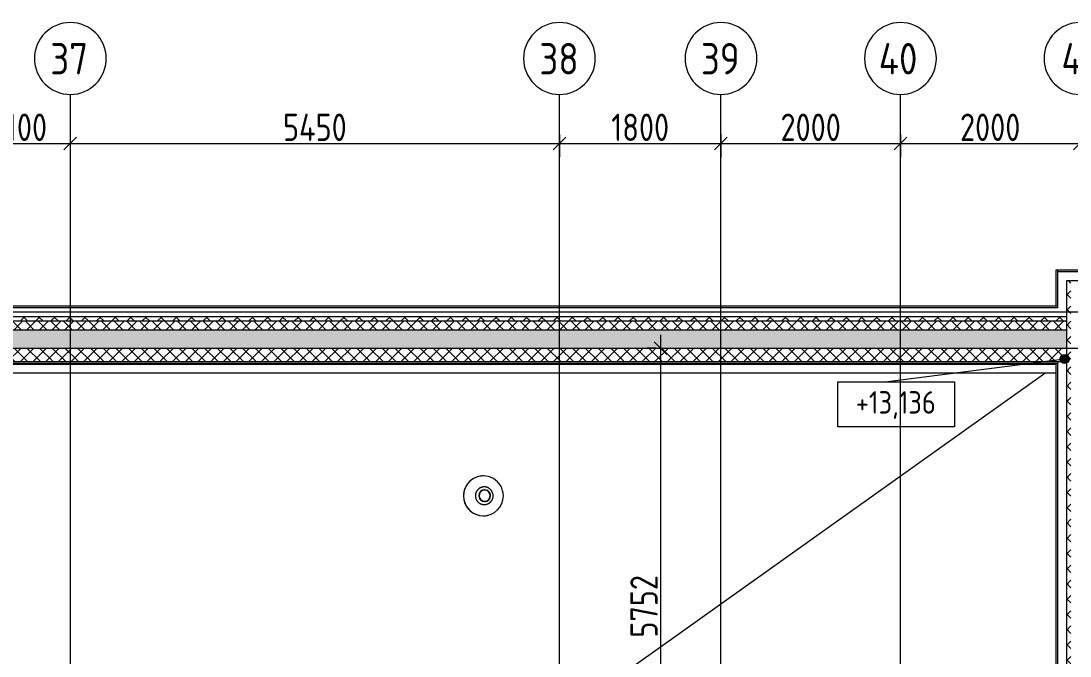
# Model space of a CAD drawing. Header units: millimetres. Extents: x -68946 to 690821, y -552984 to 293768.
# Drawn here: x 148367 to 160057, y -489035 to -481961 of the extents above; entities that cross this region are included whole.
import ezdxf

# ---------------------------------------------------------------- set-up
doc = ezdxf.new("R2010")
doc.units = ezdxf.units.MM
doc.linetypes.add('ADSK_Линия сетки', pattern=[2500, 2000, -250, 0, -250])
doc.layers.get('Defpoints').update_dxf_attribs({"color": 250})
for name, color, linetype, lineweight in [('Аннотация', 250, 'Continuous', 20), ('Крыша', 7, 'Continuous', 5), ('Оборудование', 7, 'Continuous', 9), ('Ограждение', 7, 'Continuous', 5), ('Оси', 250, 'Continuous', 9), ('Отметки', 7, 'Continuous', 9), ('Размеры', 7, 'Continuous', 9), ('Стены внутренние', 7, 'Continuous', 9), ('Стены наружные', 7, 'Continuous', 9), ('Стены отделка', 7, 'Continuous', 13), ('Стены перегородки', 7, 'Continuous', 13), ('Стены штриховка', 250, 'Continuous', 9)]:
    doc.layers.add(name, color=color, linetype=linetype, lineweight=lineweight)
doc.styles.add('GOST Common', font='', dxfattribs={"width": 0.9, "height": 350})
doc.styles.add('GOST Common_1', font='', dxfattribs={"width": 0.9, "height": 250})
doc.styles.add('GOST Common_2', font='', dxfattribs={"width": 0.8, "height": 350})
doc.styles.add('А3', font='ГОСТ тип А.ttf')
doc.styles.get('GOST Common').set_extended_font_data('GOST Common')
doc.styles.get('GOST Common_1').set_extended_font_data('GOST Common')
doc.styles.get('GOST Common_2').set_extended_font_data('GOST Common')
doc.dimstyles.new('ADSK_Основной_2_5_мм', dxfattribs={"dimscale": 304.8, "dimtxt": 0.824897, "dimasz": 0.463911, "dimexe": 0.492126, "dimexo": 0.001615, "dimgap": 0.098425, "dimtad": 1, "dimdec": 0, "dimlfac": 304.8, "dimdsep": 46, "dimtxsty": 'GOST Common_1', "dimblk1": 'OBLIQUE', "dimblk2": 'OBLIQUE', "dimsah": 1, "dimcen": 0.09, "dimdle": 0.492126, "dimazin": 0, "dimtfac": 1, "dimtdec": 4, "dimtix": 1, "dimtmove": 0, "dimatfit": 3, "dimfxl": 1, "dimtvp": 1, "dimtolj": 1, "dimtzin": 0, "dimlwd": 9, "dimlwe": 9, "dimarcsym": 2})
doc.dimstyles.new('ADSK_Основной_2_мм_1', dxfattribs={"dimscale": 304.8, "dimtxt": 201.142999, "dimasz": 0.463911, "dimexe": 0.492126, "dimexo": 0.492126, "dimgap": 0.098425, "dimtad": 1, "dimdec": 0, "dimdsep": 46, "dimtxsty": 'GOST Common_2', "dimblk1": 'OBLIQUE', "dimblk2": 'OBLIQUE', "dimsah": 1, "dimcen": 0.09, "dimdle": 0.492126, "dimazin": 0, "dimtfac": 1, "dimtdec": 4, "dimtix": 1, "dimtmove": 0, "dimatfit": 3, "dimfxl": 1, "dimtvp": 1, "dimtolj": 1, "dimtzin": 0, "dimlwd": 9, "dimlwe": 9, "dimarcsym": 2})
pattern_1 = [(45, (23667.23, -543980.64), (-70.71068, 70.71068), []), (135, (23667.23, -543980.64), (-70.71068, -70.71068), [])]
pattern_2 = [(135, (23667.23, -543980.64), (-84.85281, -84.85281), []), (225, (23667.23, -543980.64), (84.85281, -84.85281), [])]

# ---------------------------------------------------------------- blocks, each defined once
blk = doc.blocks.new('TN_Аэратор кровельный ТехноНИКОЛЬ - Аэратор кровельный ТехноНИКОЛЬ 160х460мм-36023644-АР3_Кладочный план кровли _17_930 С2-3')
at = {"layer": 'Оборудование'}
for p, q in [((74130, 40915), (74130, 40915)), ((74175, 40763), (74175, 40763)), ((74200, 40636), (74200, 40636)), ((74216, 40478), (74217, 40478))]:
    blk.add_line(p, q, dxfattribs=at)
at = {"layer": 'Оборудование', "flags": 128}
for points in [[(74281, 40698), (74281, 40702), (74281, 40706), (74281, 40710), (74280, 40714), (74279, 40718), (74279, 40722), (74278, 40726), (74276, 40729), (74275, 40733), (74274, 40737), (74272, 40740), (74270, 40744), (74268, 40747), (74266, 40751), (74264, 40754), (74262, 40757), (74259, 40760), (74257, 40764), (74254, 40766), (74251, 40769), (74249, 40772), (74246, 40775), (74242, 40777), (74239, 40779), (74236, 40781), (74233, 40784), (74229, 40785), (74226, 40787), (74222, 40789), (74218, 40790), (74215, 40792), (74211, 40793), (74207, 40794), (74203, 40795), (74199, 40796), (74196, 40796), (74192, 40797), (74188, 40797), (74184, 40797), (74180, 40797), (74176, 40797), (74172, 40797), (74168, 40796), (74164, 40795), (74160, 40795), (74156, 40794), (74153, 40792), (74149, 40791), (74145, 40790), (74142, 40788), (74138, 40786), (74135, 40785), (74131, 40783), (74128, 40781), (74125, 40778), (74121, 40776), (74118, 40773), (74115, 40771), (74113, 40768), (74110, 40765), (74107, 40762), (74105, 40759), (74102, 40756), (74100, 40753), (74098, 40749), (74096, 40746), (74094, 40742), (74093, 40739), (74091, 40735), (74090, 40732), (74088, 40728), (74087, 40724), (74086, 40720), (74086, 40716), (74085, 40712), (74084, 40708), (74084, 40705), (74084, 40701), (74084, 40698)], [(74084, 40698), (74084, 40695), (74084, 40691), (74085, 40687), (74085, 40683), (74086, 40679), (74087, 40675), (74088, 40671), (74089, 40667), (74090, 40664), (74092, 40660), (74093, 40656), (74095, 40653), (74097, 40649), (74099, 40646), (74101, 40643), (74104, 40640), (74106, 40636), (74108, 40633), (74111, 40630), (74114, 40628), (74117, 40625), (74120, 40622), (74123, 40620), (74126, 40618), (74129, 40615), (74133, 40613), (74136, 40611), (74140, 40610), (74143, 40608), (74147, 40606), (74151, 40605), (74154, 40604), (74158, 40603), (74162, 40602), (74166, 40601), (74170, 40601), (74174, 40600), (74178, 40600), (74182, 40600), (74186, 40600), (74189, 40600), (74193, 40600), (74197, 40601), (74201, 40601), (74205, 40602), (74209, 40603), (74213, 40604), (74216, 40606), (74220, 40607), (74224, 40609), (74227, 40610), (74231, 40612), (74234, 40614), (74238, 40616), (74241, 40619), (74244, 40621), (74247, 40624), (74250, 40626), (74253, 40629), (74255, 40632), (74258, 40635), (74261, 40638), (74263, 40641), (74265, 40644), (74267, 40648), (74269, 40651), (74271, 40654), (74273, 40658), (74274, 40662), (74276, 40665), (74277, 40669), (74278, 40673), (74279, 40677), (74280, 40681), (74280, 40684), (74281, 40688), (74281, 40692), (74281, 40696), (74281, 40698)]]:
    blk.add_lwpolyline(points, dxfattribs=at)
at = {"layer": 'Оборудование'}
for centre, major_axis, start_param, end_param in [((74173, 40697), (-43, 218), 4.516907, 7.6585), ((74173, 40697), (-43, 218), 6.087704, 6.312103), ((74173, 40697), (-43, 218), 0.253317, 1.375315), ((74173, 40697), (-43, 218), 1.375315, 4.516907), ((74173, 40697), (-43, 218), 1.375315, 2.721712), ((74187, 40699), (-12.6, 63.8), 6.087704, 7.6585), ((74187, 40699), (-12.6, 63.8), 1.375315, 3.33881), ((74188, 40699), (-12.6, 63.8), 4.516907, 7.6585), ((74188, 40699), (-12.6, 63.8), 1.375315, 4.516907), ((74188, 40699), (-12, 60.8), 4.516907, 7.6585), ((74188, 40699), (-12, 60.8), 1.375315, 4.516907), ((74187, 40699), (-12, 60.8), 4.516907, 5.933399), ((74187, 40699), (-12, 60.8), 3.172849, 4.516907), ((74173, 40697), (-43, 218), 2.946111, 3.170511)]:
    blk.add_ellipse(centre, major_axis=major_axis, ratio=0.999485, start_param=start_param, end_param=end_param, dxfattribs=at)
blk = doc.blocks.new('Ограждение - Ограждение-38592901-АР3_Кладочный план кровли _17_930 С2-3')
at = {"layer": 'Ограждение'}
for p, q in [((114228, 58197), (136230, 58197)), ((136230, 58097), (114328, 58097))]:
    blk.add_line(p, q, dxfattribs=at)
blk = doc.blocks.new('Ось сетки - Круг_Ø8 мм-39983606-АР3_Кладочный план кровли _17_930 С2-3')
at = {"layer": 'Оси'}
for start, end in [(360, 180), (180, 360)]:
    blk.add_arc((0, 0), 4, start, end, dxfattribs=at)
blk = doc.blocks.new('_Oblique')
at = {"color": 0, "linetype": 'ByBlock', "lineweight": -2}
blk.add_line((-0.5, -0.5), (0.5, 0.5), dxfattribs=at)
blk = doc.blocks.new('*D6105')
at = {"layer": 'Defpoints', "color": 0, "lineweight": 30, "transparency": 16777216}
for p in [(147817, -483227), (148917, -483227), (148917, -483327)]:
    blk.add_point(p, dxfattribs=at)
at = {"layer": 'Размеры', "color": 0, "lineweight": 9, "transparency": 16777216}
for p, q in [((147817, -483227), (147817, -483477)), ((148917, -483227), (148917, -483477)), ((147667, -483327), (149067, -483327))]:
    blk.add_line(p, q, dxfattribs=at)
at = {"layer": 'Размеры', "color": 0, "lineweight": 9, "transparency": 16777216, "xscale": 141.4, "yscale": 141.4, "zscale": 141.4, "rotation": 180}
blk.add_blockref('_Oblique', (147817, -483327), dxfattribs=at)
at = {"layer": 'Размеры', "color": 0, "lineweight": 9, "transparency": 16777216, "xscale": 141.4, "yscale": 141.4, "zscale": 141.4}
blk.add_blockref('_Oblique', (148917, -483327), dxfattribs=at)
at = {"layer": 'Размеры', "color": 0, "transparency": 16777216, "insert": (148367, -483145), "char_height": 304.8, "width": 644.34, "attachment_point": 5, "style": 'А3'}
blk.add_mtext('\\A1;1100', dxfattribs=at)
blk = doc.blocks.new('*D6106')
at = {"layer": 'Defpoints', "color": 0, "lineweight": 30, "transparency": 16777216}
for p in [(148917, -483227), (154367, -483227), (154367, -483327)]:
    blk.add_point(p, dxfattribs=at)
at = {"layer": 'Размеры', "color": 0, "lineweight": 9, "transparency": 16777216}
for p, q in [((148917, -483227), (148917, -483477)), ((154367, -483227), (154367, -483477)), ((148767, -483327), (154517, -483327))]:
    blk.add_line(p, q, dxfattribs=at)
at = {"layer": 'Размеры', "color": 0, "lineweight": 9, "transparency": 16777216, "xscale": 141.4, "yscale": 141.4, "zscale": 141.4, "rotation": 180}
blk.add_blockref('_Oblique', (148917, -483327), dxfattribs=at)
at = {"layer": 'Размеры', "color": 0, "lineweight": 9, "transparency": 16777216, "xscale": 141.4, "yscale": 141.4, "zscale": 141.4}
blk.add_blockref('_Oblique', (154367, -483327), dxfattribs=at)
at = {"layer": 'Размеры', "color": 0, "transparency": 16777216, "insert": (151642, -483145), "char_height": 304.8, "width": 782.41, "attachment_point": 5, "style": 'А3'}
blk.add_mtext('\\A1;5450', dxfattribs=at)
blk = doc.blocks.new('*D6107')
at = {"layer": 'Defpoints', "color": 0, "lineweight": 30, "transparency": 16777216}
for p in [(154367, -483227), (156167, -483227), (156167, -483327)]:
    blk.add_point(p, dxfattribs=at)
at = {"layer": 'Размеры', "color": 0, "lineweight": 9, "transparency": 16777216}
for p, q in [((154367, -483227), (154367, -483477)), ((156167, -483227), (156167, -483477)), ((154217, -483327), (156317, -483327))]:
    blk.add_line(p, q, dxfattribs=at)
at = {"layer": 'Размеры', "color": 0, "lineweight": 9, "transparency": 16777216, "xscale": 141.4, "yscale": 141.4, "zscale": 141.4, "rotation": 180}
blk.add_blockref('_Oblique', (154367, -483327), dxfattribs=at)
at = {"layer": 'Размеры', "color": 0, "lineweight": 9, "transparency": 16777216, "xscale": 141.4, "yscale": 141.4, "zscale": 141.4}
blk.add_blockref('_Oblique', (156167, -483327), dxfattribs=at)
at = {"layer": 'Размеры', "color": 0, "transparency": 16777216, "insert": (155267, -483145), "char_height": 304.8, "width": 700.59, "attachment_point": 5, "style": 'А3'}
blk.add_mtext('\\A1;1800', dxfattribs=at)
blk = doc.blocks.new('*D6108')
at = {"layer": 'Defpoints', "color": 0, "lineweight": 30, "transparency": 16777216}
for p in [(156167, -483227), (158167, -483227), (158167, -483327)]:
    blk.add_point(p, dxfattribs=at)
at = {"layer": 'Размеры', "color": 0, "lineweight": 9, "transparency": 16777216}
for p, q in [((156167, -483227), (156167, -483477)), ((158167, -483227), (158167, -483477)), ((156017, -483327), (158317, -483327))]:
    blk.add_line(p, q, dxfattribs=at)
at = {"layer": 'Размеры', "color": 0, "lineweight": 9, "transparency": 16777216, "xscale": 141.4, "yscale": 141.4, "zscale": 141.4, "rotation": 180}
blk.add_blockref('_Oblique', (156167, -483327), dxfattribs=at)
at = {"layer": 'Размеры', "color": 0, "lineweight": 9, "transparency": 16777216, "xscale": 141.4, "yscale": 141.4, "zscale": 141.4}
blk.add_blockref('_Oblique', (158167, -483327), dxfattribs=at)
at = {"layer": 'Размеры', "color": 0, "transparency": 16777216, "insert": (157167, -483145), "char_height": 304.8, "width": 756.84, "attachment_point": 5, "style": 'А3'}
blk.add_mtext('\\A1;2000', dxfattribs=at)
blk = doc.blocks.new('*D6109')
at = {"layer": 'Defpoints', "color": 0, "lineweight": 30, "transparency": 16777216}
for p in [(158167, -483227), (160167, -483227), (160167, -483327)]:
    blk.add_point(p, dxfattribs=at)
at = {"layer": 'Размеры', "color": 0, "lineweight": 9, "transparency": 16777216}
for p, q in [((158167, -483227), (158167, -483477)), ((160167, -483227), (160167, -483477)), ((158017, -483327), (160317, -483327))]:
    blk.add_line(p, q, dxfattribs=at)
at = {"layer": 'Размеры', "color": 0, "lineweight": 9, "transparency": 16777216, "xscale": 141.4, "yscale": 141.4, "zscale": 141.4, "rotation": 180}
blk.add_blockref('_Oblique', (158167, -483327), dxfattribs=at)
at = {"layer": 'Размеры', "color": 0, "lineweight": 9, "transparency": 16777216, "xscale": 141.4, "yscale": 141.4, "zscale": 141.4}
blk.add_blockref('_Oblique', (160167, -483327), dxfattribs=at)
at = {"layer": 'Размеры', "color": 0, "transparency": 16777216, "insert": (159167, -483145), "char_height": 304.8, "width": 756.84, "attachment_point": 5, "style": 'А3'}
blk.add_mtext('\\A1;2000', dxfattribs=at)
blk = doc.blocks.new('*D6110')
at = {"layer": 'Defpoints', "color": 0, "lineweight": 30, "transparency": 16777216}
for p in [(160167, -483227), (164017, -483227), (164017, -483327)]:
    blk.add_point(p, dxfattribs=at)
at = {"layer": 'Размеры', "color": 0, "lineweight": 9, "transparency": 16777216}
for p, q in [((160167, -483227), (160167, -483477)), ((164017, -483227), (164017, -483477)), ((160017, -483327), (164167, -483327))]:
    blk.add_line(p, q, dxfattribs=at)
at = {"layer": 'Размеры', "color": 0, "lineweight": 9, "transparency": 16777216, "xscale": 141.4, "yscale": 141.4, "zscale": 141.4, "rotation": 180}
blk.add_blockref('_Oblique', (160167, -483327), dxfattribs=at)
at = {"layer": 'Размеры', "color": 0, "lineweight": 9, "transparency": 16777216, "xscale": 141.4, "yscale": 141.4, "zscale": 141.4}
blk.add_blockref('_Oblique', (164017, -483327), dxfattribs=at)
at = {"layer": 'Размеры', "color": 0, "transparency": 16777216, "insert": (162092, -483145), "char_height": 304.8, "width": 756.84, "attachment_point": 5, "style": 'А3'}
blk.add_mtext('\\A1;3850', dxfattribs=at)
blk = doc.blocks.new('Высотные отметки - Рамка-32693647-АР3_Кладочный план кровли _17_930 С2-3')
at = {"layer": 'Аннотация'}
for p, q in [((-6.5, 0), (-6.5, 5)), ((-6.5, 5), (6.5, 5)), ((6.5, 5), (6.5, 0)), ((6.5, 0), (-6.5, 0))]:
    blk.add_line(p, q, dxfattribs=at)
blk = doc.blocks.new('*D6265')
at = {"layer": 'Defpoints', "color": 0, "lineweight": 30, "transparency": 16777216}
for p in [(155593, -485606), (155493, -491358), (156157, -491358)]:
    blk.add_point(p, dxfattribs=at)
at = {"layer": 'Размеры', "color": 0, "lineweight": 9, "transparency": 16777216}
for p, q in [((155493, -485456), (155493, -491508)), ((155443, -485606), (155343, -485606)), ((156007, -491358), (155343, -491358))]:
    blk.add_line(p, q, dxfattribs=at)
at = {"layer": 'Размеры', "color": 0, "lineweight": 9, "transparency": 16777216, "xscale": 141.4, "yscale": 141.4, "zscale": 141.4}
for p, rotation in [((155493, -485606), 90), ((155493, -491358), 270)]:
    blk.add_blockref('_Oblique', p, dxfattribs=dict(at, rotation=rotation))
at = {"layer": 'Размеры', "color": 0, "transparency": 16777216, "insert": (155310, -488482), "char_height": 304.8, "width": 605.47, "attachment_point": 5, "rotation": 90, "style": 'А3'}
blk.add_mtext('\\A1;5752', dxfattribs=at)

msp = doc.modelspace()

# ---------------------------------------------------------------- hatches: boundary and pattern name
at = {"layer": 'Отметки'}
h = msp.add_hatch(color=256, dxfattribs=at)
edge = h.paths.add_edge_path()
edge.add_arc((159996.125, -485727.397), 50, 0, 360)
at = {"layer": 'Стены внутренние', "lineweight": 5}
h = msp.add_hatch(dxfattribs=at)
h.set_pattern_fill('FP_1', color=256, style=0, pattern_type=2)
h.set_pattern_definition([(135, (23667.23, -543980.64), (-142.56192, -142.56192), []), (135, (23809.8, -543980.64), (-142.56192, -142.56192), [252.016, -50.403, 3.353, -47.05])])
h.paths.add_polyline_path([(137717.2304, -485605.6404), (160017.2079, -485605.6404), (160017.2079, -485405.6404), (137717.2304, -485405.6404), (137717.2304, -485583.7347)])
at = {"layer": 'Стены наружные', "lineweight": 5}
h = msp.add_hatch(dxfattribs=at)
h.set_pattern_fill('FP_34', color=256, style=0, pattern_type=2)
h.set_pattern_definition(pattern_2)
h.paths.add_polyline_path([(160067.2079, -544255.6404), (160067.2079, -520429.6404), (160017.2079, -520429.6404), (160017.2079, -544255.6404)])
h.paths.add_polyline_path([(160067.2079, -520366.6404), (160067.2079, -519804.6404), (160031.2901, -519804.6404), (160031.2901, -520366.6404)])
h.paths.add_polyline_path([(160067.2079, -519741.6404), (160067.2079, -484855.6404), (160017.2079, -484855.6404), (160017.7308, -489976.6404), (160031.2308, -489976.6404), (160030.9242, -490644.6404), (160017.2079, -490644.6404), (160017.2079, -519741.6404), (160025.0858, -519741.6404)])
h = msp.add_hatch(dxfattribs=at)
h.set_pattern_fill('FP_34', color=256, style=0, pattern_type=2)
h.set_pattern_definition(pattern_2)
h.paths.add_polyline_path([(160017.2079, -485305.6404), (160017.2079, -485255.6404), (137508.2079, -485255.6404), (137508.2079, -485305.6404), (159374.2441, -485305.6404)])
h = msp.add_hatch(dxfattribs=at)
h.set_pattern_fill('FP_33', color=256, style=0, pattern_type=2)
h.set_pattern_definition(pattern_1)
h.paths.add_polyline_path([(160017.2079, -485405.6404), (160017.2079, -485305.6404), (137508.2079, -485305.6404), (137508.2079, -485405.6404), (159374.2441, -485405.6404)])
h = msp.add_hatch(dxfattribs=at)
h.set_pattern_fill('FP_33', color=256, style=0, pattern_type=2)
h.set_pattern_definition(pattern_1)
h.paths.add_polyline_path([(160017.2079, -485755.641), (160017.2079, -485605.641), (137717.2079, -485605.641), (137717.2079, -485755.641), (159917.2079, -485755.641)])
h.paths.add_polyline_path([(137267.2298, -485755.641), (137267.2298, -485605.641), (132767.2242, -485605.641), (132767.2242, -485755.641), (137117.2298, -485755.641)])

# ---------------------------------------------------------------- linework, layer by layer
at = {"layer": 'Крыша'}
msp.add_line((147661.0986, -494504.7977), (159776.5528, -485883.641), dxfattribs=at)
at = {"layer": 'Оси', "linetype": 'ADSK_Линия сетки', "ltscale": 100}
for p, q in [((148917.2308, -547719.4803), (148917.2308, -482778.6358)), ((154367.2308, -547719.4803), (154367.2308, -482778.6358)), ((156167.2308, -547719.4803), (156167.2308, -482778.6358)), ((158167.231, -547719.4809), (158167.231, -482778.6358)), ((180488.1093, -485205.6404), (122987.2298, -485205.6404)), ((88763.207, -485605.6404), (168383.8317, -485605.6404))]:
    msp.add_line(p, q, dxfattribs=at)
at = {"layer": 'Отметки'}
for p, q in [((159996.125, -485727.397), (158026.5953, -485981.7556)), ((158026.5953, -485981.7556), (158119.6306, -485981.7556))]:
    msp.add_line(p, q, dxfattribs=at)
msp.add_circle((159996.125, -485727.397), 50, dxfattribs=at)
at = {"layer": 'Стены отделка', "lineweight": 5}
for p, q in [((159897.2079, -484735.6404), (159897.2079, -485135.6404)), ((176887.2298, -484735.6404), (159897.2079, -484735.6404)), ((137508.2079, -485135.6404), (159897.2079, -485135.6404)), ((160017.2079, -485405.6404), (137508.2079, -485405.6404)), ((159897.2079, -485775.641), (159897.2079, -491660.6404))]:
    msp.add_line(p, q, dxfattribs=at)
at = {"layer": 'Стены перегородки'}
for p, q in [((160017.2079, -484855.6404), (160017.2079, -544305.6404)), ((176767.2298, -484855.6404), (160017.2079, -484855.6404)), ((160017.2079, -485255.6404), (137508.2079, -485255.6404)), ((160017.2079, -485305.6404), (137508.2079, -485305.6404)), ((160017.2079, -485405.6404), (137517.2304, -485405.6404)), ((137717.2079, -485605.641), (160017.2079, -485605.641)), ((137717.2304, -485605.6404), (160017.2079, -485605.6404)), ((159917.2079, -485775.641), (137887.2079, -485775.641)), ((159917.2079, -485755.641), (160017.2079, -485755.641)), ((159917.2079, -485755.641), (159917.2079, -485775.641))]:
    msp.add_line(p, q, dxfattribs=at)
at = {"layer": 'Стены штриховка'}
for p, q in [((159917.2079, -484735.6404), (159917.2079, -485155.6404)), ((176867.2298, -484755.6404), (159917.2079, -484755.6404)), ((159917.2079, -485155.6404), (137508.2079, -485155.6404)), ((159897.2079, -485135.6404), (159917.2079, -485135.6404)), ((137867.2079, -485755.641), (159917.2079, -485755.641)), ((159917.2079, -485775.641), (159917.2079, -498485.6404))]:
    msp.add_line(p, q, dxfattribs=at)

# ---------------------------------------------------------------- block references
at = {"layer": 'Оборудование'}
msp.add_blockref('TN_Аэратор кровельный ТехноНИКОЛЬ - Аэратор кровельный ТехноНИКОЛЬ 160х460мм-36023644-АР3_Кладочный план кровли _17_930 С2-3', (79347.0105, -527948.0425), dxfattribs=at)
at = {"layer": 'Ограждение'}
msp.add_blockref('Ограждение - Ограждение-38592901-АР3_Кладочный план кровли _17_930 С2-3', (23667.2298, -543980.641), dxfattribs=at)
at = {"layer": 'Оси', "xscale": 99.99999999999993, "yscale": 99.99999999999993, "zscale": 99.99999999999993}
for p in [(148917.2308, -482378.6358), (154367.2308, -482378.6358), (156167.2308, -482378.6358), (158167.231, -482378.6358), (160167.2308, -482378.6358)]:
    msp.add_blockref('Ось сетки - Круг_Ø8 мм-39983606-АР3_Кладочный план кровли _17_930 С2-3', p, dxfattribs=at)
at = {"layer": 'Отметки', "xscale": 99.99999999999993, "yscale": 99.99999999999993, "zscale": 99.99999999999993, "rotation": 180}
msp.add_blockref('Высотные отметки - Рамка-32693647-АР3_Кладочный план кровли _17_930 С2-3', (158119.6306, -485981.7556), dxfattribs=at)

# ---------------------------------------------------------------- texts
at = {"layer": 'Оси', "char_height": 350, "attachment_point": 1, "style": 'GOST Common'}
for s, insert, width in [('37', (148693.2002, -482206.1025), 541.139062), ('38', (154143.2002, -482206.1025), 541.139062), ('39', (155943.2002, -482206.1025), 541.139062), ('40', (157925.2003, -482206.1025), 584.430187), ('41', (159961.2002, -482206.1025), 497.847937)]:
    msp.add_mtext(s, dxfattribs=dict(at, insert=insert, width=width))
at = {"layer": 'Отметки', "insert": (157669.6172, -486084.7683), "char_height": 250, "width": 1113.300668, "attachment_point": 1, "line_spacing_factor": 1.022761, "style": 'GOST Common_1'}
msp.add_mtext('+13,136', dxfattribs=at)

# ---------------------------------------------------------------- dimensions: what is measured, and where the dimension line sits
at = {"layer": 'Размеры'}
for base, p1, p2, override, picture, middle in [((148917.2308, -483326.9214), (147817.2303, -483226.9365), (148917.2308, -483226.9365), {"dimtxt": 1, "dimlfac": 1, "dimpost": '<>', "dimtxsty": 'А3', "dimfxl": 1100.000495}, '*D6105', (148367.2306, -483144.5214)), ((154367.2308, -483326.9214), (148917.2308, -483226.9365), (154367.2308, -483226.9365), {"dimtxt": 1, "dimlfac": 1, "dimpost": '<>', "dimtxsty": 'А3', "dimfxl": 5450}, '*D6106', (151642.2308, -483144.5214)), ((156167.2308, -483326.9214), (154367.2308, -483226.9365), (156167.2308, -483226.9365), {"dimtxt": 1, "dimlfac": 1, "dimpost": '<>', "dimtxsty": 'А3', "dimfxl": 1800}, '*D6107', (155267.2308, -483144.5214)), ((158167.231, -483326.9214), (156167.2308, -483226.9365), (158167.231, -483226.9365), {"dimtxt": 1, "dimlfac": 1, "dimpost": '<>', "dimtxsty": 'А3', "dimfxl": 2000.00013}, '*D6108', (157167.2309, -483144.5214)), ((160167.2308, -483326.9214), (158167.231, -483226.9365), (160167.2308, -483226.9365), {"dimtxt": 1, "dimlfac": 1, "dimpost": '<>', "dimtxsty": 'А3', "dimfxl": 1999.99987}, '*D6109', (159167.2309, -483144.5214)), ((164017.2308, -483326.9214), (160167.2308, -483226.9365), (164017.2308, -483226.9365), {"dimtxt": 1, "dimlfac": 1, "dimpost": '<>', "dimtxsty": 'А3', "dimfxl": 3850}, '*D6110', (162092.2308, -483144.5214))]:
    dim = msp.add_linear_dim(base=base, p1=p1, p2=p2, dimstyle='ADSK_Основной_2_5_мм', override=override, dxfattribs=at)
    dim.commit()
    dim.dimension.update_dxf_attribs({"geometry": picture, "text_midpoint": middle})
dim = msp.add_linear_dim(base=(155492.8157, -491357.8389), p1=(155592.8006, -485605.641), p2=(156156.7334, -491357.8389), angle=90, dimstyle='ADSK_Основной_2_мм_1', override={"dimtxt": 1, "dimlfac": 1, "dimpost": '<>', "dimtxsty": 'А3', "dimfxl": 5779.775213}, dxfattribs=at)
dim.commit()
dim.dimension.update_dxf_attribs({"geometry": '*D6265', "text_midpoint": (155310.4157, -488481.74)})

doc.saveas('drawing.dxf')
